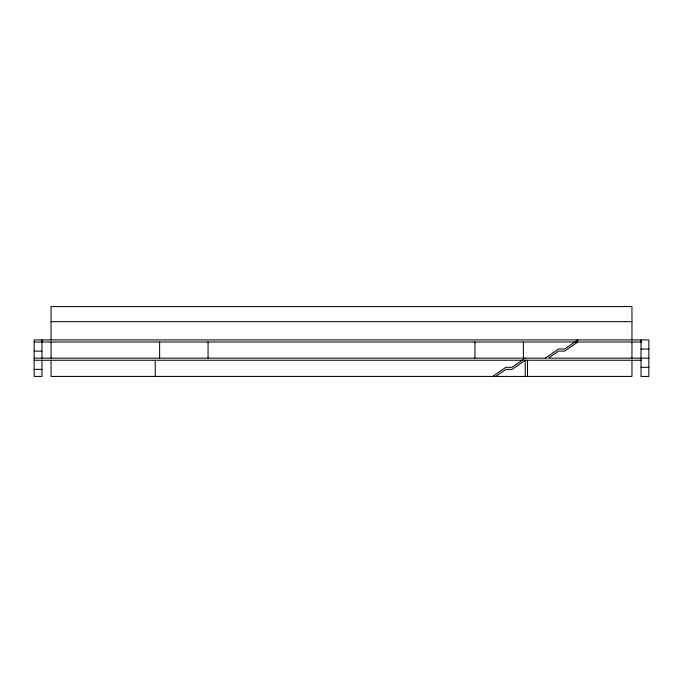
<?xml version="1.0" encoding="UTF-8"?>
<svg xmlns="http://www.w3.org/2000/svg" width="683" height="683" viewBox="0 0 683 683"><rect width="100%" height="100%" fill="white"/><g stroke="black" fill="none" stroke-linecap="round" stroke-linejoin="round"><path stroke-width="1.02" d="M492.682 376.427L505.855 367.3L512.045 367.3L525.218 358.165M495.687 376.427L505.855 369.383L512.045 369.383L525.218 360.257L641.38 360.257M545.273 358.165L558.446 349.039L564.636 349.039L577.809 339.912M577.809 341.995L564.636 351.122L558.446 351.122L548.287 358.165L648.85 358.165M51.054 321.65L631.954 321.65M34.15 341.995L641.388 341.995M641.038 349.039L648.85 349.039M34.15 351.122L41.962 351.122M34.159 358.165L546.699 358.165M34.159 360.257L523.084 360.257M641.038 367.3L648.85 367.3M34.159 369.383L41.97 369.383M641.038 339.912L641.038 376.427L648.85 376.427L648.85 339.912L34.15 339.912L34.159 376.427L41.97 376.427L41.97 360.257M631.954 339.912L631.954 306.573L51.054 306.573L51.054 339.912M631.954 341.995L631.954 358.165M631.954 360.257L631.954 376.427L51.054 376.427L51.054 360.257M527.515 360.257L527.515 376.427M525.218 360.257L525.218 376.427M523.383 341.995L523.383 358.165M474.95 341.995L474.95 358.165M208.059 341.995L208.059 358.165M159.634 341.995L159.634 358.165M155.254 360.257L155.254 376.427M51.054 341.995L51.054 358.165M41.962 339.912L41.962 358.165"/></g></svg>
